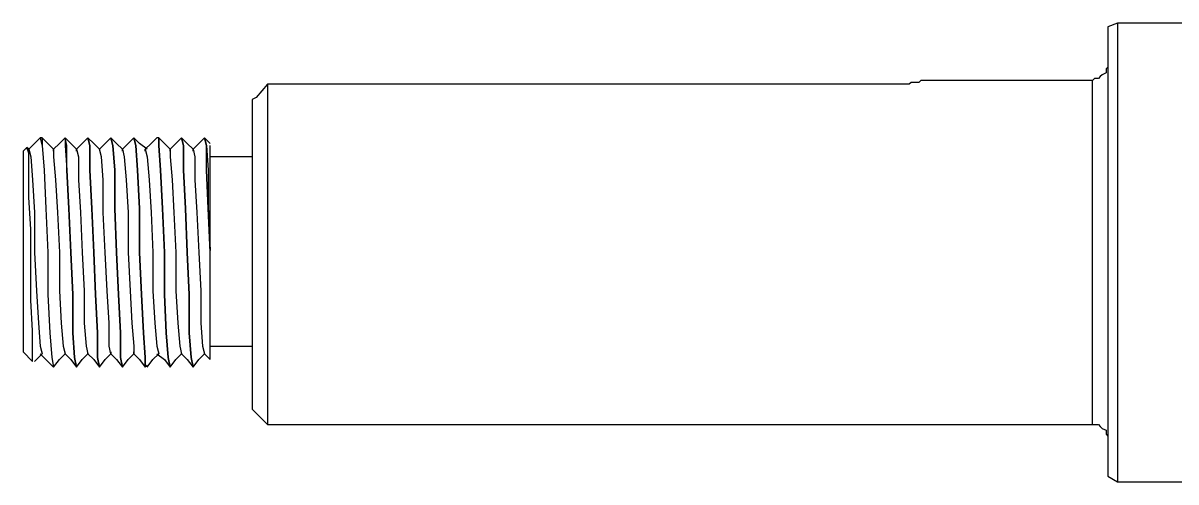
# Model space of a CAD drawing. Header units: inches. Extents: x 4 to 211, y 30 to 478.
# Drawn here: x 43.556 to 46.082, y 34.606 to 35.61 of the extents above; entities that cross this region are included whole.
import ezdxf

# ---------------------------------------------------------------- set-up
doc = ezdxf.new("R2010")
doc.units = ezdxf.units.IN
doc.header["$MEASUREMENT"] = 0

msp = doc.modelspace()

# ---------------------------------------------------------------- linework, layer by layer
for p, q in [((45.95378, 35.6101), (45.93286, 35.60173)), ((45.93286, 35.60173), (45.93286, 35.59755)), ((45.93286, 35.59755), (45.93286, 35.58499)), ((45.95378, 35.6101), (45.95378, 35.60592)), ((46.30531, 35.6101), (45.95378, 35.6101)), ((45.95378, 35.60592), (45.95378, 35.58918)), ((45.93286, 35.58499), (45.93286, 35.55988)), ((45.95378, 35.58918), (45.95378, 35.5557)), ((45.93286, 35.55988), (45.93286, 35.52222)), ((45.95378, 35.5557), (45.95378, 35.51385)), ((45.93286, 35.52222), (45.93286, 35.51385)), ((45.93286, 35.52222), (45.93286, 35.47618)), ((45.91612, 35.49292), (45.91193, 35.48874)), ((45.9203, 35.49711), (45.91612, 35.49292)), ((45.92867, 35.50129), (45.9203, 35.49711)), ((45.93286, 35.51385), (45.92867, 35.50966)), ((45.92867, 35.50966), (45.92867, 35.50129)), ((45.95378, 35.51385), (45.95378, 35.46363)), ((44.0915, 35.47618), (44.06639, 35.44689)), ((45.44741, 35.47618), (44.0915, 35.47618)), ((44.0915, 35.47618), (44.0915, 35.45107)), ((45.45159, 35.47618), (45.44741, 35.47618)), ((45.46833, 35.47618), (45.45159, 35.47618)), ((45.4767, 35.47618), (45.46833, 35.47618)), ((45.48507, 35.47618), (45.4767, 35.47618)), ((45.49762, 35.47618), (45.48507, 35.47618)), ((45.50181, 35.48037), (45.49762, 35.47618)), ((45.51018, 35.48037), (45.50181, 35.48037)), ((45.51855, 35.48037), (45.51018, 35.48037)), ((45.52273, 35.48455), (45.51855, 35.48037)), ((45.52692, 35.48455), (45.52273, 35.48455)), ((45.5311, 35.48455), (45.52692, 35.48455)), ((45.53529, 35.48455), (45.5311, 35.48455)), ((45.53947, 35.48455), (45.53529, 35.48455)), ((45.89938, 35.48455), (45.53947, 35.48455)), ((45.90356, 35.48874), (45.89938, 35.48455)), ((45.89938, 35.48037), (45.89938, 35.48455)), ((45.89938, 35.45944), (45.89938, 35.48037)), ((45.91193, 35.48874), (45.90356, 35.48874)), ((45.93286, 35.47618), (45.93286, 35.42178)), ((44.06639, 35.44689), (44.05802, 35.44271)), ((44.05802, 35.44271), (44.05802, 35.4176)), ((44.0915, 35.45107), (44.0915, 35.4176)), ((45.89938, 35.43015), (45.89938, 35.45944)), ((45.95378, 35.46363), (45.95378, 35.40504)), ((44.05802, 35.4176), (44.05802, 35.38412)), ((44.0915, 35.4176), (44.0915, 35.37156)), ((45.89938, 35.3883), (45.89938, 35.43015)), ((45.93286, 35.42178), (45.93286, 35.35482)), ((45.95378, 35.40504), (45.95378, 35.33808)), ((44.05802, 35.38412), (44.05802, 35.33808)), ((44.0915, 35.37156), (44.0915, 35.32134)), ((45.89938, 35.33808), (45.89938, 35.3883)), ((43.58094, 35.34645), (43.56838, 35.3339)), ((43.59349, 35.35901), (43.58094, 35.34645)), ((43.59768, 35.35901), (43.59349, 35.35901)), ((43.59349, 35.35901), (43.59768, 35.34227)), ((43.59768, 35.35901), (43.59768, 35.34227)), ((43.61023, 35.34645), (43.59768, 35.35901)), ((43.59768, 35.34227), (43.60186, 35.28786)), ((43.59768, 35.34227), (43.60186, 35.28786)), ((43.62279, 35.3339), (43.61023, 35.34645)), ((43.63534, 35.34645), (43.62279, 35.3339)), ((43.6479, 35.35901), (43.63534, 35.34645)), ((43.66045, 35.34645), (43.6479, 35.35901)), ((43.65208, 35.34227), (43.6479, 35.35901)), ((43.6479, 35.35901), (43.6479, 35.34227)), ((43.6479, 35.35901), (43.6479, 35.35901)), ((43.6479, 35.34227), (43.65208, 35.28786)), ((43.65208, 35.28786), (43.65208, 35.34227)), ((43.67301, 35.3339), (43.66045, 35.34645)), ((43.68556, 35.34645), (43.67301, 35.3339)), ((43.69811, 35.35901), (43.68556, 35.34645)), ((43.71067, 35.34645), (43.69811, 35.35901)), ((43.7023, 35.34227), (43.69811, 35.35901)), ((43.69811, 35.35901), (43.7023, 35.34227)), ((43.69811, 35.35901), (43.69811, 35.35901)), ((43.7023, 35.28786), (43.7023, 35.34227)), ((43.7023, 35.34227), (43.7023, 35.28786)), ((43.72322, 35.3339), (43.71067, 35.34645)), ((43.73578, 35.34645), (43.72322, 35.3339)), ((43.74833, 35.35901), (43.73578, 35.34645)), ((43.76089, 35.34645), (43.74833, 35.35901)), ((43.75252, 35.34227), (43.74833, 35.35901)), ((43.74833, 35.35901), (43.75252, 35.34227)), ((43.74833, 35.35901), (43.74833, 35.35901)), ((43.7567, 35.28786), (43.75252, 35.34227)), ((43.75252, 35.34227), (43.7567, 35.28786)), ((43.77344, 35.3339), (43.76089, 35.34645)), ((43.786, 35.34645), (43.77344, 35.3339)), ((43.79855, 35.35901), (43.786, 35.34645)), ((43.81111, 35.34645), (43.79855, 35.35901)), ((43.80274, 35.34227), (43.79855, 35.35901)), ((43.79855, 35.35901), (43.80274, 35.34227)), ((43.79855, 35.35901), (43.79855, 35.35901)), ((43.80692, 35.28786), (43.80274, 35.34227)), ((43.80274, 35.34227), (43.80692, 35.28786)), ((43.82785, 35.3339), (43.81111, 35.34645)), ((43.83622, 35.34645), (43.82366, 35.3339)), ((43.84877, 35.35901), (43.83622, 35.34645)), ((43.85296, 35.35901), (43.84877, 35.35901)), ((43.85296, 35.34227), (43.85296, 35.35901)), ((43.86551, 35.34645), (43.85296, 35.35901)), ((43.85296, 35.35901), (43.85296, 35.34227)), ((43.85296, 35.35901), (43.85296, 35.35901)), ((43.85714, 35.28786), (43.85296, 35.34227)), ((43.85296, 35.34227), (43.85714, 35.28786)), ((43.87807, 35.3339), (43.86551, 35.34645)), ((43.89062, 35.34645), (43.87807, 35.3339)), ((43.90318, 35.35901), (43.89062, 35.34645)), ((43.91573, 35.34645), (43.90318, 35.35901)), ((43.90736, 35.34227), (43.90318, 35.35901)), ((43.90318, 35.35901), (43.90736, 35.34227)), ((43.90318, 35.35901), (43.90318, 35.35901)), ((43.90736, 35.28786), (43.90736, 35.34227)), ((43.90736, 35.34227), (43.90736, 35.28786)), ((43.92828, 35.3339), (43.91573, 35.34645)), ((43.94084, 35.34645), (43.92828, 35.3339)), ((43.95339, 35.35901), (43.94084, 35.34645)), ((43.96595, 35.34645), (43.95339, 35.35901)), ((43.95758, 35.34227), (43.95339, 35.35901)), ((43.95339, 35.35901), (43.95758, 35.34227)), ((43.95339, 35.35901), (43.95339, 35.35901)), ((43.95758, 35.28786), (43.95758, 35.34227)), ((43.95758, 35.34227), (43.96176, 35.28786)), ((43.96595, 35.31716), (43.96595, 35.34227)), ((45.93286, 35.35482), (45.93286, 35.28368)), ((43.5642, 35.33808), (43.55583, 35.32971)), ((43.55583, 35.32971), (43.55583, 35.32553)), ((43.55583, 35.32553), (43.55583, 35.3046)), ((43.56838, 35.3339), (43.5642, 35.33808)), ((43.56838, 35.32553), (43.5642, 35.33808)), ((43.56838, 35.32971), (43.56838, 35.3339)), ((43.56838, 35.3339), (43.57257, 35.31716)), ((43.56838, 35.28786), (43.56838, 35.32553)), ((43.57257, 35.31716), (43.57675, 35.26694)), ((43.62279, 35.32971), (43.62279, 35.3339)), ((43.62279, 35.3339), (43.62279, 35.31716)), ((43.62279, 35.31716), (43.62697, 35.26694)), ((43.67301, 35.32971), (43.67301, 35.3339)), ((43.67301, 35.3339), (43.67719, 35.31716)), ((43.67719, 35.31716), (43.67719, 35.26694)), ((43.72741, 35.31716), (43.72322, 35.3339)), ((43.73159, 35.26694), (43.72741, 35.31716)), ((43.77344, 35.32971), (43.77344, 35.3339)), ((43.77344, 35.3339), (43.77763, 35.31716)), ((43.77763, 35.31716), (43.78181, 35.26694)), ((43.82366, 35.32971), (43.82366, 35.3339)), ((43.82366, 35.3339), (43.82785, 35.31716)), ((43.82785, 35.31716), (43.83203, 35.26694)), ((43.87807, 35.32971), (43.87807, 35.3339)), ((43.87807, 35.3339), (43.87807, 35.31716)), ((43.87807, 35.31716), (43.88225, 35.26694)), ((43.92828, 35.32971), (43.92828, 35.3339)), ((43.92828, 35.3339), (43.93247, 35.31716)), ((43.93247, 35.31716), (43.93247, 35.26694)), ((43.96595, 35.26275), (43.96595, 35.31716)), ((44.05802, 35.31716), (43.96595, 35.31716)), ((44.05802, 35.33808), (44.05802, 35.28368)), ((44.0915, 35.32134), (44.0915, 35.26275)), ((45.89938, 35.27531), (45.89938, 35.33808)), ((45.95378, 35.33808), (45.95378, 35.26275)), ((43.55583, 35.3046), (43.55583, 35.27531)), ((43.55583, 35.27531), (43.55583, 35.23346)), ((43.56838, 35.22927), (43.56838, 35.28786)), ((43.57675, 35.26694), (43.58094, 35.1958)), ((43.60186, 35.28786), (43.60605, 35.20417)), ((43.60186, 35.28786), (43.60605, 35.20417)), ((43.62697, 35.26694), (43.63116, 35.1958)), ((43.65627, 35.20417), (43.65208, 35.28786)), ((43.65208, 35.28786), (43.65627, 35.20417)), ((43.67719, 35.26694), (43.68137, 35.1958)), ((43.70648, 35.20417), (43.7023, 35.28786)), ((43.7023, 35.28786), (43.70648, 35.20417)), ((43.73159, 35.1958), (43.73159, 35.26694)), ((43.7567, 35.20417), (43.7567, 35.28786)), ((43.7567, 35.28786), (43.7567, 35.20417)), ((43.78181, 35.26694), (43.786, 35.1958)), ((43.81111, 35.20417), (43.80692, 35.28786)), ((43.80692, 35.28786), (43.81111, 35.20417)), ((43.83203, 35.26694), (43.83622, 35.1958)), ((43.86133, 35.20417), (43.85714, 35.28786)), ((43.85714, 35.28786), (43.86133, 35.20417)), ((43.88225, 35.26694), (43.88644, 35.1958)), ((43.91154, 35.20417), (43.90736, 35.28786)), ((43.90736, 35.28786), (43.91154, 35.20417)), ((43.93247, 35.26694), (43.93665, 35.1958)), ((43.96176, 35.20417), (43.95758, 35.28786)), ((43.96176, 35.28786), (43.96176, 35.20835)), ((44.05802, 35.28368), (44.05802, 35.22509)), ((45.89938, 35.21254), (45.89938, 35.27531)), ((45.93286, 35.28368), (45.93286, 35.20835)), ((43.96595, 35.19161), (43.96595, 35.26275)), ((44.0915, 35.26275), (44.0915, 35.1958)), ((45.95378, 35.26275), (45.95378, 35.18743)), ((43.55583, 35.23346), (43.55583, 35.18743)), ((43.57257, 35.15813), (43.56838, 35.22927)), ((44.05802, 35.22509), (44.05802, 35.16232)), ((43.58094, 35.1958), (43.58094, 35.10791)), ((43.60605, 35.20417), (43.61023, 35.10791)), ((43.60605, 35.20417), (43.61023, 35.10791)), ((43.63116, 35.1958), (43.63534, 35.10791)), ((43.66045, 35.10791), (43.65627, 35.20417)), ((43.65627, 35.20417), (43.66045, 35.10791)), ((43.68137, 35.1958), (43.68556, 35.10791)), ((43.71067, 35.10791), (43.70648, 35.20417)), ((43.70648, 35.20417), (43.71067, 35.10791)), ((43.73578, 35.10791), (43.73159, 35.1958)), ((43.76089, 35.10791), (43.7567, 35.20417)), ((43.7567, 35.20417), (43.76089, 35.10791)), ((43.786, 35.1958), (43.786, 35.10791)), ((43.81111, 35.10791), (43.81111, 35.20417)), ((43.81111, 35.20417), (43.81111, 35.10791)), ((43.83622, 35.1958), (43.8404, 35.10791)), ((43.86551, 35.10791), (43.86133, 35.20417)), ((43.86133, 35.20417), (43.86551, 35.10791)), ((43.88644, 35.1958), (43.89062, 35.10791)), ((43.91573, 35.10791), (43.91154, 35.20417)), ((43.91154, 35.20417), (43.91573, 35.10791)), ((43.93665, 35.1958), (43.94084, 35.10791)), ((43.96176, 35.20835), (43.96595, 35.1121)), ((43.96595, 35.10791), (43.96176, 35.20417)), ((43.96595, 35.1121), (43.96595, 35.19161)), ((44.0915, 35.1958), (44.0915, 35.12884)), ((45.89938, 35.14558), (45.89938, 35.21254)), ((45.93286, 35.20835), (45.93286, 35.12884)), ((43.55583, 35.18743), (43.55583, 35.13721)), ((45.95378, 35.18743), (45.95378, 35.10791)), ((43.57257, 35.07862), (43.57257, 35.15813)), ((44.05802, 35.16232), (44.05802, 35.09536)), ((45.89938, 35.07443), (45.89938, 35.14558)), ((43.55583, 35.13721), (43.55583, 35.0828)), ((44.0915, 35.12884), (44.0915, 35.06188)), ((45.93286, 35.12884), (45.93286, 35.04932)), ((43.58094, 35.10791), (43.58512, 35.02421)), ((43.61023, 35.10791), (43.61023, 35.01584)), ((43.61023, 35.10791), (43.61023, 35.01584)), ((43.63534, 35.10791), (43.63534, 35.02421)), ((43.66464, 35.01584), (43.66045, 35.10791)), ((43.66045, 35.10791), (43.66464, 35.01584)), ((43.68556, 35.10791), (43.68974, 35.02421)), ((43.71485, 35.01584), (43.71067, 35.10791)), ((43.71067, 35.10791), (43.71485, 35.01584)), ((43.73996, 35.02421), (43.73578, 35.10791)), ((43.76507, 35.01584), (43.76089, 35.10791)), ((43.76089, 35.10791), (43.76507, 35.01584)), ((43.786, 35.10791), (43.79018, 35.02421)), ((43.81529, 35.01584), (43.81111, 35.10791)), ((43.81111, 35.10791), (43.81529, 35.01584)), ((43.8404, 35.10791), (43.8404, 35.02421)), ((43.86551, 35.01584), (43.86551, 35.10791)), ((43.86551, 35.10791), (43.86551, 35.01584)), ((43.89062, 35.10791), (43.89062, 35.02421)), ((43.91991, 35.01584), (43.91573, 35.10791)), ((43.91573, 35.10791), (43.91991, 35.01584)), ((43.94084, 35.10791), (43.94502, 35.02421)), ((43.96595, 35.10791), (43.96595, 35.1121)), ((43.96595, 35.07443), (43.96595, 35.10791)), ((44.05802, 35.09536), (44.05802, 35.0284)), ((45.95378, 35.10791), (45.95378, 35.03258)), ((43.55583, 35.0828), (43.55583, 35.03258)), ((43.57257, 35.00329), (43.57257, 35.07862)), ((43.96595, 34.9991), (43.96595, 35.07443)), ((44.0915, 35.06188), (44.0915, 34.99492)), ((45.89938, 35.00747), (45.89938, 35.07443)), ((45.93286, 35.04932), (45.93286, 34.974)), ((43.55583, 35.03258), (43.55583, 34.98237)), ((43.58512, 35.02421), (43.58931, 34.95307)), ((43.61023, 35.01584), (43.61442, 34.93215)), ((43.61023, 35.01584), (43.61442, 34.93215)), ((43.63534, 35.02421), (43.63953, 34.95307)), ((43.66464, 34.93215), (43.66464, 35.01584)), ((43.66464, 35.01584), (43.66464, 34.93215)), ((43.68974, 35.02421), (43.68974, 34.95307)), ((43.71904, 34.93215), (43.71485, 35.01584)), ((43.71485, 35.01584), (43.71904, 34.93215)), ((43.74415, 34.95307), (43.73996, 35.02421)), ((43.76926, 34.93215), (43.76507, 35.01584)), ((43.76507, 35.01584), (43.76926, 34.93215)), ((43.79018, 35.02421), (43.79437, 34.95307)), ((43.81948, 34.93215), (43.81529, 35.01584)), ((43.81529, 35.01584), (43.81948, 34.93215)), ((43.8404, 35.02421), (43.84459, 34.95307)), ((43.8697, 34.93215), (43.86551, 35.01584)), ((43.86551, 35.01584), (43.8697, 34.93215)), ((43.89062, 35.02421), (43.89481, 34.95307)), ((43.91991, 34.93215), (43.91991, 35.01584)), ((43.91991, 35.01584), (43.91991, 34.93215)), ((43.94502, 35.02421), (43.94502, 34.95307)), ((44.05802, 35.0284), (44.05802, 34.96563)), ((45.95378, 35.03258), (45.95378, 34.95307)), ((43.57675, 34.93633), (43.57257, 35.00329)), ((43.96595, 34.93215), (43.96595, 34.9991)), ((44.0915, 34.99492), (44.0915, 34.93215)), ((45.89938, 34.94052), (45.89938, 35.00747)), ((43.55583, 34.98237), (43.55583, 34.9447)), ((44.05802, 34.96563), (44.05802, 34.91122)), ((45.93286, 34.974), (45.93286, 34.89867)), ((43.55583, 34.9447), (43.55583, 34.91541)), ((43.57675, 34.8903), (43.57675, 34.93633)), ((43.58931, 34.95307), (43.59349, 34.90285)), ((43.63953, 34.95307), (43.64371, 34.90285)), ((43.68974, 34.95307), (43.69393, 34.90285)), ((43.74415, 34.90285), (43.74415, 34.95307)), ((43.79437, 34.95307), (43.79855, 34.90285)), ((43.84459, 34.95307), (43.84877, 34.90285)), ((43.89481, 34.95307), (43.89899, 34.90285)), ((43.94502, 34.95307), (43.94921, 34.90285)), ((45.89938, 34.88193), (45.89938, 34.94052)), ((45.95378, 34.95307), (45.95378, 34.88193)), ((43.55583, 34.91541), (43.55583, 34.89448)), ((43.61442, 34.93215), (43.6186, 34.87774)), ((43.61442, 34.93215), (43.6186, 34.87774)), ((43.66882, 34.87774), (43.66464, 34.93215)), ((43.66464, 34.93215), (43.66882, 34.87774)), ((43.71904, 34.87774), (43.71904, 34.93215)), ((43.71904, 34.93215), (43.71904, 34.87774)), ((43.76926, 34.87774), (43.76926, 34.93215)), ((43.76926, 34.93215), (43.76926, 34.87774)), ((43.82366, 34.87774), (43.81948, 34.93215)), ((43.81948, 34.93215), (43.82366, 34.87774)), ((43.87388, 34.87774), (43.8697, 34.93215)), ((43.8697, 34.93215), (43.87388, 34.87774)), ((43.9241, 34.87774), (43.91991, 34.93215)), ((43.91991, 34.93215), (43.9241, 34.87774)), ((43.96595, 34.8903), (43.96595, 34.93215)), ((44.05802, 34.91122), (44.05802, 34.861)), ((44.0915, 34.93215), (44.0915, 34.87774)), ((43.55583, 34.89448), (43.55583, 34.8903)), ((43.55583, 34.8903), (43.57675, 34.86937)), ((43.57675, 34.86937), (43.57675, 34.8903)), ((43.58512, 34.87356), (43.59768, 34.88611)), ((43.59349, 34.90285), (43.59768, 34.88611)), ((43.59349, 34.88611), (43.60605, 34.87356)), ((43.59768, 34.88611), (43.59768, 34.8903)), ((43.63534, 34.87356), (43.6479, 34.88611)), ((43.64371, 34.90285), (43.6479, 34.88611)), ((43.6479, 34.88611), (43.6479, 34.8903)), ((43.6479, 34.88611), (43.66045, 34.87356)), ((43.68556, 34.87356), (43.69811, 34.88611)), ((43.69393, 34.90285), (43.69811, 34.88611)), ((43.69811, 34.88611), (43.69811, 34.8903)), ((43.69811, 34.88611), (43.71067, 34.87356)), ((43.73578, 34.87356), (43.74833, 34.88611)), ((43.74833, 34.88611), (43.74415, 34.90285)), ((43.74833, 34.8903), (43.74833, 34.88611)), ((43.74833, 34.88611), (43.76089, 34.87356)), ((43.786, 34.87356), (43.79855, 34.88611)), ((43.79855, 34.90285), (43.79855, 34.88611)), ((43.79855, 34.88611), (43.79855, 34.8903)), ((43.79855, 34.88611), (43.81111, 34.87356)), ((43.8404, 34.87356), (43.85296, 34.88611)), ((43.84877, 34.90285), (43.85296, 34.88611)), ((43.84877, 34.88611), (43.86551, 34.87356)), ((43.85296, 34.88611), (43.85296, 34.8903)), ((43.89062, 34.87356), (43.90318, 34.88611)), ((43.89899, 34.90285), (43.90318, 34.88611)), ((43.90318, 34.88611), (43.90318, 34.8903)), ((43.90318, 34.88611), (43.91573, 34.87356)), ((43.94084, 34.87356), (43.95339, 34.88611)), ((43.94921, 34.90285), (43.95339, 34.88611)), ((43.95339, 34.88611), (43.95339, 34.8903)), ((43.95339, 34.88611), (43.96595, 34.87356)), ((43.96595, 34.90285), (44.05802, 34.90285)), ((43.96595, 34.87356), (43.96595, 34.8903)), ((45.93286, 34.89867), (45.93286, 34.83171)), ((43.58094, 34.86937), (43.58512, 34.87356)), ((43.60605, 34.87356), (43.62279, 34.85682)), ((43.6186, 34.87774), (43.62279, 34.85682)), ((43.6186, 34.87774), (43.62279, 34.85682)), ((43.62279, 34.85682), (43.63534, 34.87356)), ((43.62279, 34.85682), (43.62279, 34.861)), ((43.66045, 34.87356), (43.67301, 34.85682)), ((43.67301, 34.85682), (43.66882, 34.87774)), ((43.66882, 34.87774), (43.67301, 34.85682)), ((43.67301, 34.85682), (43.68556, 34.87356)), ((43.67301, 34.861), (43.67301, 34.85682)), ((43.71067, 34.87356), (43.72322, 34.85682)), ((43.72322, 34.85682), (43.71904, 34.87774)), ((43.71904, 34.87774), (43.72322, 34.85682)), ((43.72322, 34.85682), (43.73578, 34.87356)), ((43.72322, 34.861), (43.72322, 34.85682)), ((43.76089, 34.87356), (43.77344, 34.85682)), ((43.77344, 34.85682), (43.76926, 34.87774)), ((43.76926, 34.87774), (43.77344, 34.85682)), ((43.77344, 34.85682), (43.786, 34.87356)), ((43.77344, 34.861), (43.77344, 34.85682)), ((43.81111, 34.87356), (43.82366, 34.85682)), ((43.82366, 34.85682), (43.82366, 34.87774)), ((43.82366, 34.87774), (43.82366, 34.85682)), ((43.82366, 34.85682), (43.82785, 34.861)), ((43.82785, 34.85682), (43.8404, 34.87356)), ((43.86551, 34.87356), (43.87807, 34.85682)), ((43.87807, 34.85682), (43.87388, 34.87774)), ((43.87388, 34.87774), (43.87807, 34.85682)), ((43.87807, 34.85682), (43.89062, 34.87356)), ((43.87807, 34.85682), (43.87807, 34.861)), ((43.91573, 34.87356), (43.92828, 34.85682)), ((43.92828, 34.85682), (43.9241, 34.87774)), ((43.9241, 34.87774), (43.92828, 34.85682)), ((43.92828, 34.85682), (43.94084, 34.87356)), ((43.92828, 34.861), (43.92828, 34.85682)), ((44.05802, 34.861), (44.05802, 34.81915)), ((44.0915, 34.87774), (44.0915, 34.82752)), ((45.89938, 34.83171), (45.89938, 34.88193)), ((45.95378, 34.88193), (45.95378, 34.81497)), ((43.62279, 34.85682), (43.62279, 34.85682)), ((43.67301, 34.85682), (43.67301, 34.85682)), ((43.72322, 34.85682), (43.72322, 34.85682)), ((43.77344, 34.85682), (43.77344, 34.85682)), ((43.82366, 34.85682), (43.82366, 34.85682)), ((43.87807, 34.85682), (43.87807, 34.85682)), ((43.92828, 34.85682), (43.92828, 34.85682)), ((44.05802, 34.81915), (44.05802, 34.78986)), ((44.0915, 34.82752), (44.0915, 34.78567)), ((45.89938, 34.78986), (45.89938, 34.83171)), ((45.93286, 34.83171), (45.93286, 34.76893)), ((45.95378, 34.81497), (45.95378, 34.75638)), ((44.05802, 34.78986), (44.05802, 34.76893)), ((44.0915, 34.78567), (44.0915, 34.75638)), ((45.89938, 34.75638), (45.89938, 34.78986)), ((44.05802, 34.76893), (44.05802, 34.76475)), ((44.05802, 34.76475), (44.0915, 34.73127)), ((45.93286, 34.76893), (45.93286, 34.71872)), ((44.0915, 34.75638), (44.0915, 34.73964)), ((44.0915, 34.73964), (44.0915, 34.73127)), ((45.89938, 34.73964), (45.89938, 34.75638)), ((45.89938, 34.73127), (45.89938, 34.73964)), ((45.95378, 34.75638), (45.95378, 34.70198)), ((44.0915, 34.73127), (45.89938, 34.73127)), ((45.89938, 34.73127), (45.90356, 34.73127)), ((45.90356, 34.73127), (45.91193, 34.73127)), ((45.91193, 34.73127), (45.91612, 34.72709)), ((45.91612, 34.72709), (45.9203, 34.7229)), ((45.9203, 34.7229), (45.92867, 34.71872)), ((45.92867, 34.71872), (45.92867, 34.71035)), ((45.92867, 34.71035), (45.93286, 34.70616)), ((45.93286, 34.71872), (45.93286, 34.67687)), ((45.93286, 34.70616), (45.93286, 34.69779)), ((45.95378, 34.70198), (45.95378, 34.66013)), ((45.93286, 34.67687), (45.93286, 34.64339)), ((45.95378, 34.66013), (45.95378, 34.63083)), ((45.93286, 34.64339), (45.93286, 34.62665)), ((45.93286, 34.62665), (45.93286, 34.61828)), ((45.93286, 34.61828), (45.95378, 34.60572)), ((45.95378, 34.63083), (45.95378, 34.61409)), ((45.95378, 34.61409), (45.95378, 34.60572)), ((45.95378, 34.60572), (46.30531, 34.60572))]:
    msp.add_line(p, q)

doc.saveas('drawing.dxf')
